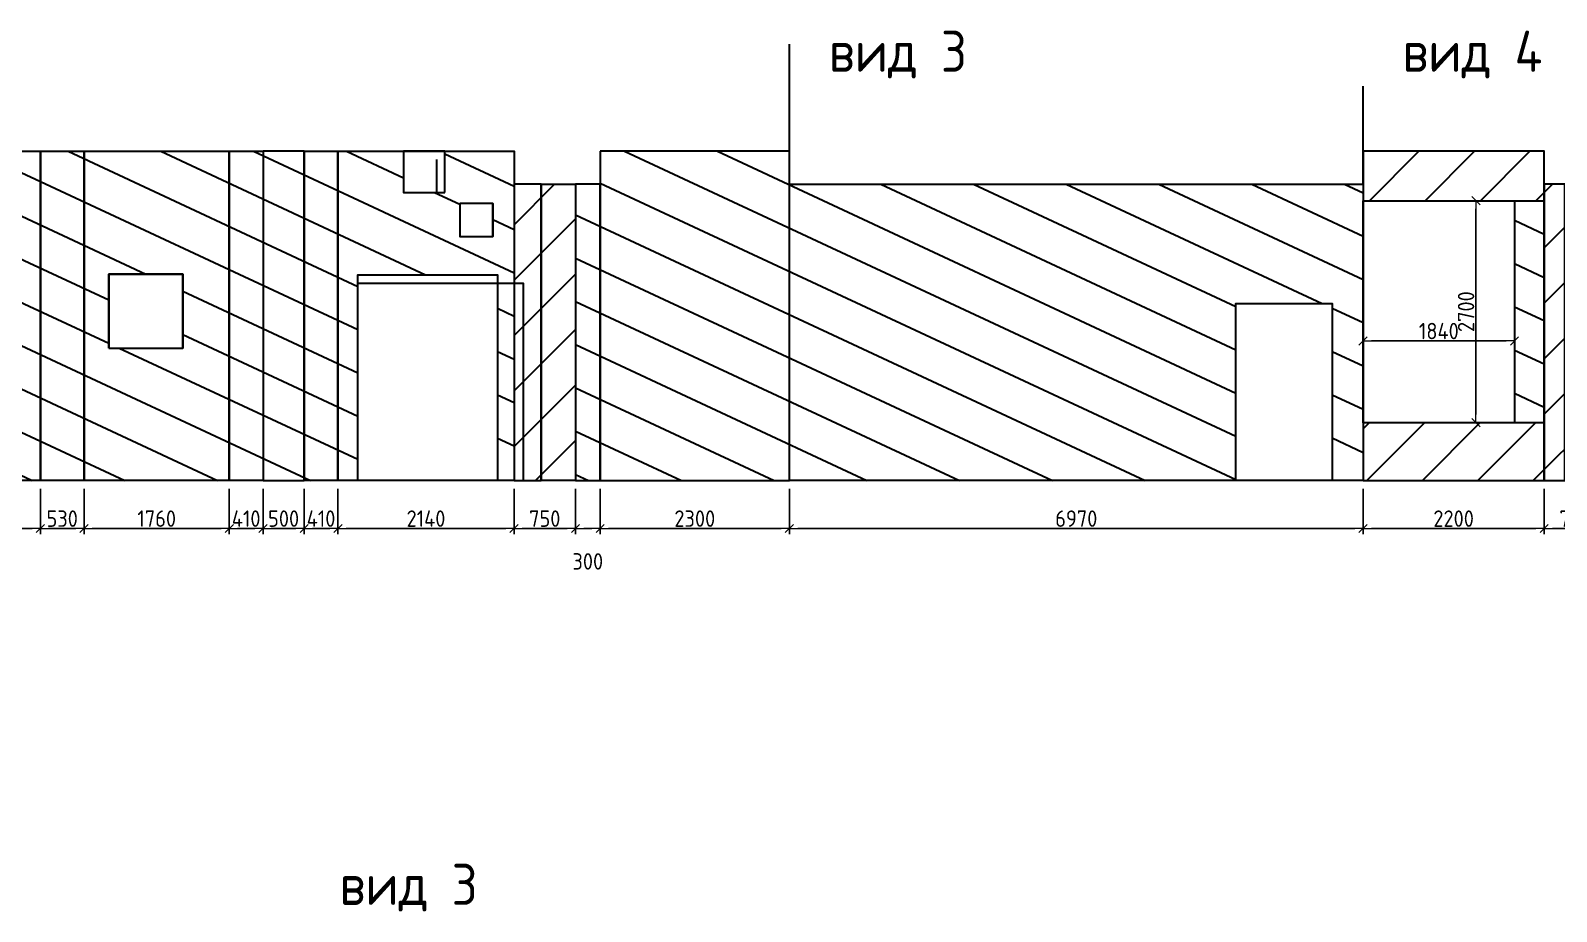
# Model space of a CAD drawing. Header units: millimetres. Extents: x -213536 to 1564669, y -45299 to 942238.
# Drawn here: x -56186 to -37645, y 121847 to 132552 of the extents above; entities that cross this region are included whole.
import ezdxf

# ---------------------------------------------------------------- set-up
doc = ezdxf.new("R2010")
doc.units = ezdxf.units.MM
doc.layers.add('1) мет уголки', color=6, linetype='Continuous')
doc.layers.add('1) серпянка', color=2, linetype='Continuous')
doc.layers.add('Основные линии', color=7, linetype='Continuous', lineweight=30)
doc.layers.add('Размеры', color=7, linetype='Continuous', lineweight=15)
doc.styles.add('СПДС', font='isocpeur.ttf', dxfattribs={"width": 0.9})
doc.dimstyles.new('Размера А3', dxfattribs={"dimtxt": 200, "dimasz": 100, "dimexe": 70, "dimexo": 100, "dimgap": 20, "dimtad": 1, "dimdec": 0, "dimrnd": 10, "dimzin": 0, "dimdsep": 46, "dimtxsty": 'СПДС', "dimblk": 'ARROWHEAD_6', "dimcen": 1, "dimclrd": 256, "dimclre": 256, "dimclrt": 256, "dimazin": 0, "dimtfac": 1, "dimtdec": 0, "dimtmove": 2, "dimatfit": 3, "dimfxl": 1, "dimtolj": 1, "dimtzin": 0, "dimarcsym": 0})

# ---------------------------------------------------------------- blocks, each defined once
blk = doc.blocks.new('ARROWHEAD_6')
at = {"color": 0, "linetype": 'Continuous'}
for p, q in [((0, 0), (-1, 0)), ((-0.5, -0.5), (0.5, 0.5))]:
    blk.add_line(p, q, dxfattribs=at)
blk = doc.blocks.new('*D658')
at = {"layer": 'Defpoints', "color": 0, "lineweight": 50, "transparency": 16777216}
for p in [(-38155, 128780), (-39995, 128311), (-38155, 128311)]:
    blk.add_point(p, dxfattribs=at)
at = {"layer": 'Размеры', "lineweight": -2, "transparency": 16777216}
for p, q in [((-39995, 128411), (-39995, 128850)), ((-39895, 128780), (-38255, 128780)), ((-38155, 128411), (-38155, 128850))]:
    blk.add_line(p, q, dxfattribs=at)
at = {"layer": 'Размеры', "lineweight": -2, "transparency": 16777216, "xscale": 100, "yscale": 100, "zscale": 100, "rotation": 180}
blk.add_blockref('ARROWHEAD_6', (-39995, 128780), dxfattribs=at)
at = {"layer": 'Размеры', "lineweight": -2, "transparency": 16777216, "xscale": 100, "yscale": 100, "zscale": 100}
blk.add_blockref('ARROWHEAD_6', (-38155, 128780), dxfattribs=at)
at = {"layer": 'Размеры', "lineweight": 25, "transparency": 16777216, "insert": (-39075, 128900), "char_height": 200, "attachment_point": 5, "style": 'СПДС'}
blk.add_mtext('\\A1;1840', dxfattribs=at)
blk = doc.blocks.new('*D659')
at = {"layer": 'Defpoints', "color": 0, "lineweight": 50, "transparency": 16777216}
for p in [(-38624, 130484), (-38155, 130484), (-38155, 127788)]:
    blk.add_point(p, dxfattribs=at)
at = {"layer": 'Размеры', "lineweight": -2, "transparency": 16777216}
for p, q in [((-38255, 130484), (-38694, 130484)), ((-38624, 127888), (-38624, 130384)), ((-38255, 127788), (-38694, 127788))]:
    blk.add_line(p, q, dxfattribs=at)
at = {"layer": 'Размеры', "lineweight": -2, "transparency": 16777216, "xscale": 100, "yscale": 100, "zscale": 100}
for p, rotation in [((-38624, 130484), 90), ((-38624, 127788), 270)]:
    blk.add_blockref('ARROWHEAD_6', p, dxfattribs=dict(at, rotation=rotation))
at = {"layer": 'Размеры', "lineweight": 25, "transparency": 16777216, "insert": (-38744, 129136), "char_height": 200, "attachment_point": 5, "rotation": 90, "style": 'СПДС'}
blk.add_mtext('\\A1;2700', dxfattribs=at)
blk = doc.blocks.new('*D719')
at = {"layer": 'Defpoints', "color": 0, "lineweight": 50, "transparency": 16777216}
for p in [(-57906, 127084), (-56066, 127084), (-56066, 126501)]:
    blk.add_point(p, dxfattribs=at)
at = {"layer": 'Размеры', "lineweight": -2, "transparency": 16777216}
for p, q in [((-57906, 126984), (-57906, 126431)), ((-56066, 126984), (-56066, 126431)), ((-57806, 126501), (-56166, 126501))]:
    blk.add_line(p, q, dxfattribs=at)
at = {"layer": 'Размеры', "lineweight": -2, "transparency": 16777216, "xscale": 100, "yscale": 100, "zscale": 100, "rotation": 180}
blk.add_blockref('ARROWHEAD_6', (-57906, 126501), dxfattribs=at)
at = {"layer": 'Размеры', "lineweight": -2, "transparency": 16777216, "xscale": 100, "yscale": 100, "zscale": 100}
blk.add_blockref('ARROWHEAD_6', (-56066, 126501), dxfattribs=at)
at = {"layer": 'Размеры', "lineweight": 25, "transparency": 16777216, "insert": (-56986, 126621), "char_height": 200, "attachment_point": 5, "style": 'СПДС'}
blk.add_mtext('\\A1;1840', dxfattribs=at)
blk = doc.blocks.new('*D720')
at = {"layer": 'Defpoints', "color": 0, "lineweight": 50, "transparency": 16777216}
for p in [(-56066, 127084), (-55536, 127084), (-55536, 126501)]:
    blk.add_point(p, dxfattribs=at)
at = {"layer": 'Размеры', "lineweight": -2, "transparency": 16777216}
for p, q in [((-56066, 126984), (-56066, 126431)), ((-55536, 126984), (-55536, 126431)), ((-55966, 126501), (-55636, 126501))]:
    blk.add_line(p, q, dxfattribs=at)
at = {"layer": 'Размеры', "lineweight": -2, "transparency": 16777216, "xscale": 100, "yscale": 100, "zscale": 100, "rotation": 180}
blk.add_blockref('ARROWHEAD_6', (-56066, 126501), dxfattribs=at)
at = {"layer": 'Размеры', "lineweight": -2, "transparency": 16777216, "xscale": 100, "yscale": 100, "zscale": 100}
blk.add_blockref('ARROWHEAD_6', (-55536, 126501), dxfattribs=at)
at = {"layer": 'Размеры', "lineweight": 25, "transparency": 16777216, "insert": (-55801, 126621), "char_height": 200, "attachment_point": 5, "style": 'СПДС'}
blk.add_mtext('\\A1;530', dxfattribs=at)
blk = doc.blocks.new('*D721')
at = {"layer": 'Defpoints', "color": 0, "lineweight": 50, "transparency": 16777216}
for p in [(-55536, 127084), (-53771, 127084), (-53771, 126501)]:
    blk.add_point(p, dxfattribs=at)
at = {"layer": 'Размеры', "lineweight": -2, "transparency": 16777216}
for p, q in [((-55536, 126984), (-55536, 126431)), ((-53771, 126984), (-53771, 126431)), ((-55436, 126501), (-53871, 126501))]:
    blk.add_line(p, q, dxfattribs=at)
at = {"layer": 'Размеры', "lineweight": -2, "transparency": 16777216, "xscale": 100, "yscale": 100, "zscale": 100, "rotation": 180}
blk.add_blockref('ARROWHEAD_6', (-55536, 126501), dxfattribs=at)
at = {"layer": 'Размеры', "lineweight": -2, "transparency": 16777216, "xscale": 100, "yscale": 100, "zscale": 100}
blk.add_blockref('ARROWHEAD_6', (-53771, 126501), dxfattribs=at)
at = {"layer": 'Размеры', "lineweight": 25, "transparency": 16777216, "insert": (-54653, 126621), "char_height": 200, "attachment_point": 5, "style": 'СПДС'}
blk.add_mtext('\\A1;1760', dxfattribs=at)
blk = doc.blocks.new('*D722')
at = {"layer": 'Defpoints', "color": 0, "lineweight": 50, "transparency": 16777216}
for p in [(-53771, 127084), (-53361, 127084), (-53361, 126501)]:
    blk.add_point(p, dxfattribs=at)
at = {"layer": 'Размеры', "lineweight": -2, "transparency": 16777216}
for p, q in [((-53771, 126984), (-53771, 126431)), ((-53361, 126984), (-53361, 126431)), ((-53671, 126501), (-53461, 126501))]:
    blk.add_line(p, q, dxfattribs=at)
at = {"layer": 'Размеры', "lineweight": -2, "transparency": 16777216, "xscale": 100, "yscale": 100, "zscale": 100, "rotation": 180}
blk.add_blockref('ARROWHEAD_6', (-53771, 126501), dxfattribs=at)
at = {"layer": 'Размеры', "lineweight": -2, "transparency": 16777216, "xscale": 100, "yscale": 100, "zscale": 100}
blk.add_blockref('ARROWHEAD_6', (-53361, 126501), dxfattribs=at)
at = {"layer": 'Размеры', "lineweight": 25, "transparency": 16777216, "insert": (-53566, 126621), "char_height": 200, "attachment_point": 5, "style": 'СПДС'}
blk.add_mtext('\\A1;410', dxfattribs=at)
blk = doc.blocks.new('*D723')
at = {"layer": 'Defpoints', "color": 0, "lineweight": 50, "transparency": 16777216}
for p in [(-53361, 127084), (-52861, 127084), (-52861, 126501)]:
    blk.add_point(p, dxfattribs=at)
at = {"layer": 'Размеры', "lineweight": -2, "transparency": 16777216}
for p, q in [((-53361, 126984), (-53361, 126431)), ((-52861, 126984), (-52861, 126431)), ((-53261, 126501), (-52961, 126501))]:
    blk.add_line(p, q, dxfattribs=at)
at = {"layer": 'Размеры', "lineweight": -2, "transparency": 16777216, "xscale": 100, "yscale": 100, "zscale": 100, "rotation": 180}
blk.add_blockref('ARROWHEAD_6', (-53361, 126501), dxfattribs=at)
at = {"layer": 'Размеры', "lineweight": -2, "transparency": 16777216, "xscale": 100, "yscale": 100, "zscale": 100}
blk.add_blockref('ARROWHEAD_6', (-52861, 126501), dxfattribs=at)
at = {"layer": 'Размеры', "lineweight": 25, "transparency": 16777216, "insert": (-53111, 126621), "char_height": 200, "attachment_point": 5, "style": 'СПДС'}
blk.add_mtext('\\A1;500', dxfattribs=at)
blk = doc.blocks.new('*D724')
at = {"layer": 'Defpoints', "color": 0, "lineweight": 50, "transparency": 16777216}
for p in [(-52861, 127084), (-52451, 127084), (-52451, 126501)]:
    blk.add_point(p, dxfattribs=at)
at = {"layer": 'Размеры', "lineweight": -2, "transparency": 16777216}
for p, q in [((-52861, 126984), (-52861, 126431)), ((-52451, 126984), (-52451, 126431)), ((-52761, 126501), (-52551, 126501))]:
    blk.add_line(p, q, dxfattribs=at)
at = {"layer": 'Размеры', "lineweight": -2, "transparency": 16777216, "xscale": 100, "yscale": 100, "zscale": 100, "rotation": 180}
blk.add_blockref('ARROWHEAD_6', (-52861, 126501), dxfattribs=at)
at = {"layer": 'Размеры', "lineweight": -2, "transparency": 16777216, "xscale": 100, "yscale": 100, "zscale": 100}
blk.add_blockref('ARROWHEAD_6', (-52451, 126501), dxfattribs=at)
at = {"layer": 'Размеры', "lineweight": 25, "transparency": 16777216, "insert": (-52656, 126621), "char_height": 200, "attachment_point": 5, "style": 'СПДС'}
blk.add_mtext('\\A1;410', dxfattribs=at)
blk = doc.blocks.new('*D725')
at = {"layer": 'Defpoints', "color": 0, "lineweight": 50, "transparency": 16777216}
for p in [(-52451, 127084), (-50311, 127084), (-50311, 126501)]:
    blk.add_point(p, dxfattribs=at)
at = {"layer": 'Размеры', "lineweight": -2, "transparency": 16777216}
for p, q in [((-52451, 126984), (-52451, 126431)), ((-50311, 126984), (-50311, 126431)), ((-52351, 126501), (-50411, 126501))]:
    blk.add_line(p, q, dxfattribs=at)
at = {"layer": 'Размеры', "lineweight": -2, "transparency": 16777216, "xscale": 100, "yscale": 100, "zscale": 100, "rotation": 180}
blk.add_blockref('ARROWHEAD_6', (-52451, 126501), dxfattribs=at)
at = {"layer": 'Размеры', "lineweight": -2, "transparency": 16777216, "xscale": 100, "yscale": 100, "zscale": 100}
blk.add_blockref('ARROWHEAD_6', (-50311, 126501), dxfattribs=at)
at = {"layer": 'Размеры', "lineweight": 25, "transparency": 16777216, "insert": (-51381, 126621), "char_height": 200, "attachment_point": 5, "style": 'СПДС'}
blk.add_mtext('\\A1;2140', dxfattribs=at)
blk = doc.blocks.new('*D726')
at = {"layer": 'Defpoints', "color": 0, "lineweight": 50, "transparency": 16777216}
for p in [(-50311, 127084), (-49565, 127084), (-49565, 126501)]:
    blk.add_point(p, dxfattribs=at)
at = {"layer": 'Размеры', "lineweight": -2, "transparency": 16777216}
for p, q in [((-50311, 126984), (-50311, 126431)), ((-49565, 126984), (-49565, 126431)), ((-50211, 126501), (-49665, 126501))]:
    blk.add_line(p, q, dxfattribs=at)
at = {"layer": 'Размеры', "lineweight": -2, "transparency": 16777216, "xscale": 100, "yscale": 100, "zscale": 100, "rotation": 180}
blk.add_blockref('ARROWHEAD_6', (-50311, 126501), dxfattribs=at)
at = {"layer": 'Размеры', "lineweight": -2, "transparency": 16777216, "xscale": 100, "yscale": 100, "zscale": 100}
blk.add_blockref('ARROWHEAD_6', (-49565, 126501), dxfattribs=at)
at = {"layer": 'Размеры', "lineweight": 25, "transparency": 16777216, "insert": (-49938, 126621), "char_height": 200, "attachment_point": 5, "style": 'СПДС'}
blk.add_mtext('\\A1;750', dxfattribs=at)
blk = doc.blocks.new('*D727')
at = {"layer": 'Defpoints', "color": 0, "lineweight": 50, "transparency": 16777216}
for p in [(-49565, 127084), (-49265, 127084), (-49265, 126501)]:
    blk.add_point(p, dxfattribs=at)
at = {"layer": 'Размеры', "lineweight": -2, "transparency": 16777216}
for p, q in [((-49565, 126984), (-49565, 126431)), ((-49265, 126984), (-49265, 126431)), ((-49465, 126501), (-49365, 126501))]:
    blk.add_line(p, q, dxfattribs=at)
at = {"layer": 'Размеры', "lineweight": -2, "transparency": 16777216, "xscale": 100, "yscale": 100, "zscale": 100, "rotation": 180}
blk.add_blockref('ARROWHEAD_6', (-49565, 126501), dxfattribs=at)
at = {"layer": 'Размеры', "lineweight": -2, "transparency": 16777216, "xscale": 100, "yscale": 100, "zscale": 100}
blk.add_blockref('ARROWHEAD_6', (-49265, 126501), dxfattribs=at)
at = {"layer": 'Размеры', "lineweight": 25, "transparency": 16777216, "insert": (-49415, 126101), "char_height": 200, "attachment_point": 5, "style": 'СПДС'}
blk.add_mtext('\\A1;300', dxfattribs=at)
blk = doc.blocks.new('*D728')
at = {"layer": 'Defpoints', "color": 0, "lineweight": 50, "transparency": 16777216}
for p in [(-49265, 127084), (-46965, 127084), (-46965, 126501)]:
    blk.add_point(p, dxfattribs=at)
at = {"layer": 'Размеры', "lineweight": -2, "transparency": 16777216}
for p, q in [((-49265, 126984), (-49265, 126431)), ((-46965, 126984), (-46965, 126431)), ((-49165, 126501), (-47065, 126501))]:
    blk.add_line(p, q, dxfattribs=at)
at = {"layer": 'Размеры', "lineweight": -2, "transparency": 16777216, "xscale": 100, "yscale": 100, "zscale": 100, "rotation": 180}
blk.add_blockref('ARROWHEAD_6', (-49265, 126501), dxfattribs=at)
at = {"layer": 'Размеры', "lineweight": -2, "transparency": 16777216, "xscale": 100, "yscale": 100, "zscale": 100}
blk.add_blockref('ARROWHEAD_6', (-46965, 126501), dxfattribs=at)
at = {"layer": 'Размеры', "lineweight": 25, "transparency": 16777216, "insert": (-48115, 126621), "char_height": 200, "attachment_point": 5, "style": 'СПДС'}
blk.add_mtext('\\A1;2300', dxfattribs=at)
blk = doc.blocks.new('*D729')
at = {"layer": 'Defpoints', "color": 0, "lineweight": 50, "transparency": 16777216}
for p in [(-46965, 127084), (-39995, 127084), (-46965, 126501)]:
    blk.add_point(p, dxfattribs=at)
at = {"layer": 'Размеры', "lineweight": -2, "transparency": 16777216}
for p, q in [((-46965, 126984), (-46965, 126431)), ((-39995, 126984), (-39995, 126431)), ((-40095, 126501), (-46865, 126501))]:
    blk.add_line(p, q, dxfattribs=at)
at = {"layer": 'Размеры', "lineweight": -2, "transparency": 16777216, "xscale": 100, "yscale": 100, "zscale": 100, "rotation": 180}
blk.add_blockref('ARROWHEAD_6', (-46965, 126501), dxfattribs=at)
at = {"layer": 'Размеры', "lineweight": -2, "transparency": 16777216, "xscale": 100, "yscale": 100, "zscale": 100}
blk.add_blockref('ARROWHEAD_6', (-39995, 126501), dxfattribs=at)
at = {"layer": 'Размеры', "lineweight": 25, "transparency": 16777216, "insert": (-43480, 126621), "char_height": 200, "attachment_point": 5, "style": 'СПДС'}
blk.add_mtext('\\A1;6970', dxfattribs=at)
blk = doc.blocks.new('*D730')
at = {"layer": 'Defpoints', "color": 0, "lineweight": 50, "transparency": 16777216}
for p in [(-39995, 127084), (-37795, 127084), (-37795, 126501)]:
    blk.add_point(p, dxfattribs=at)
at = {"layer": 'Размеры', "lineweight": -2, "transparency": 16777216}
for p, q in [((-39995, 126984), (-39995, 126431)), ((-37795, 126984), (-37795, 126431)), ((-39895, 126501), (-37895, 126501))]:
    blk.add_line(p, q, dxfattribs=at)
at = {"layer": 'Размеры', "lineweight": -2, "transparency": 16777216, "xscale": 100, "yscale": 100, "zscale": 100, "rotation": 180}
blk.add_blockref('ARROWHEAD_6', (-39995, 126501), dxfattribs=at)
at = {"layer": 'Размеры', "lineweight": -2, "transparency": 16777216, "xscale": 100, "yscale": 100, "zscale": 100}
blk.add_blockref('ARROWHEAD_6', (-37795, 126501), dxfattribs=at)
at = {"layer": 'Размеры', "lineweight": 25, "transparency": 16777216, "insert": (-38895, 126621), "char_height": 200, "attachment_point": 5, "style": 'СПДС'}
blk.add_mtext('\\A1;2200', dxfattribs=at)
blk = doc.blocks.new('*D731')
at = {"layer": 'Defpoints', "color": 0, "lineweight": 50, "transparency": 16777216}
for p in [(-37795, 127084), (-37045, 127084), (-37045, 126501)]:
    blk.add_point(p, dxfattribs=at)
at = {"layer": 'Размеры', "lineweight": -2, "transparency": 16777216}
for p, q in [((-37795, 126984), (-37795, 126431)), ((-37045, 126984), (-37045, 126431)), ((-37695, 126501), (-37145, 126501))]:
    blk.add_line(p, q, dxfattribs=at)
at = {"layer": 'Размеры', "lineweight": -2, "transparency": 16777216, "xscale": 100, "yscale": 100, "zscale": 100, "rotation": 180}
blk.add_blockref('ARROWHEAD_6', (-37795, 126501), dxfattribs=at)
at = {"layer": 'Размеры', "lineweight": -2, "transparency": 16777216, "xscale": 100, "yscale": 100, "zscale": 100}
blk.add_blockref('ARROWHEAD_6', (-37045, 126501), dxfattribs=at)
at = {"layer": 'Размеры', "lineweight": 25, "transparency": 16777216, "insert": (-37420, 126621), "char_height": 200, "attachment_point": 5, "style": 'СПДС'}
blk.add_mtext('\\A1;750', dxfattribs=at)

msp = doc.modelspace()

# ---------------------------------------------------------------- hatches: boundary and pattern name
at = {"lineweight": 30}
h = msp.add_hatch(dxfattribs=at)
h.set_pattern_fill('ANSI31', color=2, scale=150)
h.paths.add_polyline_path([(-75066.1, 131074.2), (-81970.5, 131074.2), (-81970.5, 127074.2), (-75066.1, 127074.2)])
h.paths.add_polyline_path([(-71555.5, 130684), (-71855.5, 130684), (-71855.5, 127084), (-71555.5, 127084)])
h.paths.add_polyline_path([(-67665.5, 130684), (-67965.5, 130684), (-67965.5, 127084), (-67665.5, 127084)])
h.paths.add_polyline_path([(-49980.4, 130684), (-50310.7, 130684), (-50310.7, 127084), (-49980.4, 127084)])
h.paths.add_polyline_path([(-49565.4, 130684), (-49980.4, 130684), (-49980.4, 127084), (-49565.4, 127084)])
h.paths.add_polyline_path([(-37795.4, 131084), (-39995.4, 131084), (-39995.4, 130484), (-37795.4, 130484), (-37795.4, 130684)])
h.paths.add_polyline_path([(-37795.4, 127784), (-39995.4, 127784), (-39995.4, 127084), (-37795.4, 127084)])
h.paths.add_polyline_path([(-37545.4, 130684), (-37795.4, 130684), (-37795.4, 130484), (-37795.4, 127784), (-37795.4, 127084), (-37545.4, 127084)])
h.paths.add_polyline_path([(-37045.4, 130684), (-37545.4, 130684), (-37545.4, 127084), (-37045.4, 127084)])
h.paths.add_polyline_path([(-30826.4, 131084), (-36470.4, 131084), (-36470.4, 130484), (-30826.4, 130484)])
h.paths.add_polyline_path([(-30826.4, 127784), (-36470.4, 127784), (-36470.4, 127084), (-30826.4, 127084)])
h.paths.add_polyline_path([(-29726.4, 130684), (-30226.4, 130684), (-30226.4, 127084), (-29726.4, 127084)])
h.paths.add_polyline_path([(-26606.4, 127784), (-29126.4, 127784), (-29126.4, 127084), (-26606.4, 127084)])
h.paths.add_polyline_path([(-26606.4, 131084), (-29126.4, 131084), (-29126.4, 130484), (-26606.4, 130484)])
h.paths.add_polyline_path([(-25506.4, 130684), (-26006.4, 130684), (-26006.4, 127084), (-25506.4, 127084)])
h.paths.add_polyline_path([(-25256.4, 130684), (-25506.4, 130684), (-25506.4, 127084), (-25256.4, 127084)])
h.paths.add_polyline_path([(-19776.4, 127784), (-25256.4, 127784), (-25256.4, 127084), (-19776.4, 127084)])
h.paths.add_polyline_path([(-19776.4, 131084), (-25256.4, 131084), (-25256.4, 130484), (-19776.4, 130484), (-19776.4, 130684)])
h.paths.add_polyline_path([(-19526.4, 130684), (-19776.4, 130684), (-19776.4, 127084), (-19526.4, 127084)])
h.paths.add_polyline_path([(-19026.4, 130684), (-19526.4, 130684), (-19526.4, 127084), (-19026.4, 127084)])
h.paths.add_polyline_path([(-15921.1, 127784), (-18426.4, 127784), (-18426.4, 127084), (-15921.1, 127084)])
h.paths.add_polyline_path([(-15921.1, 131084), (-18426.4, 131084), (-18426.4, 130484), (-15921.1, 130484)])
h.paths.add_polyline_path([(-14821.1, 130684), (-15321.1, 130684), (-15321.1, 127084), (-14821.1, 127084)])
h.paths.add_polyline_path([(-14571.1, 130684), (-14821.1, 130684), (-14821.1, 127084), (-14571.1, 127084)])
h.paths.add_polyline_path([(-12071.1, 131084), (-14571.1, 131084), (-14571.1, 130484), (-12071.1, 130484)])
h.paths.add_polyline_path([(-12071.1, 127784), (-14571.1, 127784), (-14571.1, 127084), (-12071.1, 127084)])
h = msp.add_hatch(dxfattribs=at)
h.set_pattern_fill('ANSI31', color=4, scale=150, angle=110)
h.paths.add_polyline_path([(-37795.4, 130484), (-38155.4, 130484), (-38155.4, 127784), (-37795.4, 127784)])
h.paths.add_polyline_path([(-36344.2, 130484), (-36470.4, 130484), (-36470.4, 127784), (-36344.2, 127784)])
h.paths.add_polyline_path([(-32919, 130484), (-34504.2, 130484), (-34504.2, 127784), (-32919, 127784)])
h.paths.add_polyline_path([(-30826.4, 130484), (-31079, 130484), (-31079, 127784), (-30826.4, 127784)])
h.paths.add_polyline_path([(-28859.8, 130484), (-29126.4, 130484), (-29126.4, 127784), (-28859.8, 127784)])
h.paths.add_polyline_path([(-26606.4, 130484), (-27019.8, 130484), (-27019.8, 127784), (-26606.4, 127784)])
h.paths.add_polyline_path([(-24775.3, 130484), (-25256.4, 130484), (-25256.4, 127784), (-24775.3, 127784)])
h.paths.add_polyline_path([(-22091.9, 130484), (-22935.3, 130484), (-22935.3, 127784), (-22091.9, 127784)])
h.paths.add_polyline_path([(-19776.4, 130484), (-20251.9, 130484), (-20251.9, 127784), (-19776.4, 127784)])
h.paths.add_polyline_path([(-17961.5, 130484), (-18426.4, 130484), (-18426.4, 127784), (-17961.5, 127784)])
h.paths.add_polyline_path([(-15921.1, 130484), (-16121.5, 130484), (-16121.5, 127784), (-15921.1, 127784)])
h.paths.add_polyline_path([(-14243.2, 130484), (-14571.1, 130484), (-14571.1, 127784), (-14243.2, 127784)])
h.paths.add_polyline_path([(-12071.1, 130484), (-12403.2, 130484), (-12403.2, 127784), (-12071.1, 127784)])
h.paths.add_polyline_path([(-72096.1, 130684), (-72596.1, 130684), (-72596.1, 131084), (-75056.3, 131084), (-75056.3, 127084), (-72096.1, 127084)])
h.paths.add_polyline_path([(-71855.5, 130684), (-71855.5, 131084), (-72096.1, 131084), (-72096.1, 127084), (-71855.5, 127084)])
h.paths.add_polyline_path([(-70055.5, 131093.3), (-71555.5, 131093.3), (-71555.5, 127093.3), (-70055.5, 127093.3)])
h.paths.add_polyline_path([(-70355.5, 129593.3), (-70355.5, 128693.3), (-71255.5, 128693.3), (-71255.5, 129593.3)], flags=16)
h.paths.add_polyline_path([(-69655.5, 131084), (-70055.5, 131084), (-70055.5, 127084), (-69655.5, 127084)])
h.paths.add_polyline_path([(-68065.5, 130684), (-68565.5, 130684), (-68565.5, 131084), (-69655.5, 131084), (-69655.5, 127084), (-68065.5, 127084)])
h.paths.add_polyline_path([(-67965.5, 130684), (-68065.5, 130684), (-68065.5, 127084), (-67965.5, 127084)])
h.paths.add_polyline_path([(-67265.5, 129584), (-65565.5, 129584), (-65565.5, 127084), (-65425.5, 127084), (-65425.5, 131084), (-66957.6, 131084), (-66957.6, 130584), (-67457.6, 130584), (-67457.6, 131084), (-67665.5, 131084), (-67665.5, 127084), (-67265.5, 127084)])
h.paths.add_polyline_path([(-64895.5, 131084), (-65425.5, 131084), (-65425.5, 127084), (-64895.5, 127084)])
h.paths.add_polyline_path([(-60755.5, 131084), (-61090.4, 131084), (-61090.4, 130684), (-61590.4, 130684), (-61590.4, 131084), (-64895.5, 131084), (-64895.5, 127084), (-60755.5, 127084)])
h.paths.add_polyline_path([(-60225.5, 131084), (-60755.5, 131084), (-60755.5, 127084), (-60225.5, 127084)])
h.paths.add_polyline_path([(-58435.7, 131084), (-58812.8, 131084), (-58812.8, 130684), (-59212.8, 130684), (-59212.8, 131084), (-60225.5, 131084), (-60225.5, 127084), (-58435.7, 127084)])
h.paths.add_polyline_path([(-59025.5, 129593.3), (-59025.5, 128693.3), (-59925.5, 128693.3), (-59925.5, 129593.3)], flags=16)
h.paths.add_polyline_path([(-56065.7, 131084), (-57905.7, 131084), (-57905.7, 127084), (-56065.7, 127084)])
h.paths.add_polyline_path([(-57905.7, 131084), (-58435.7, 131084), (-58435.7, 127084), (-57905.7, 127084)])
h.paths.add_polyline_path([(-55535.7, 131084), (-56065.7, 131084), (-56065.7, 127084), (-55535.7, 127084)])
h.paths.add_polyline_path([(-53770.7, 131084), (-55535.7, 131084), (-55535.7, 127084), (-53770.7, 127084)])
h.paths.add_polyline_path([(-55235.7, 128693.3), (-55235.7, 129593.3), (-54335.7, 129593.3), (-54335.7, 128693.3)], flags=16)
h.paths.add_polyline_path([(-53360.7, 131084), (-53770.7, 131084), (-53770.7, 127084), (-53360.7, 127084)])
h.paths.add_polyline_path([(-52860.7, 131084), (-53360.7, 131084), (-53360.7, 127084), (-52860.7, 127084)])
h.paths.add_polyline_path([(-52450.7, 131084), (-52860.7, 131084), (-52860.7, 127084), (-52450.7, 127084)])
h.paths.add_polyline_path([(-52210.7, 129584), (-50510.7, 129584), (-50510.7, 127084), (-50310.7, 127084), (-50310.7, 130684), (-50310.7, 131084), (-51153.9, 131084), (-51153.9, 130584), (-51653.9, 130584), (-51653.9, 131084), (-52450.7, 131084), (-52450.7, 127084), (-52210.7, 127084)])
h.paths.add_polyline_path([(-50968.9, 130051), (-50968.9, 130451), (-50568.9, 130451), (-50568.9, 130051)], flags=16)
h.paths.add_polyline_path([(-49265.4, 130684), (-49565.4, 130684), (-49565.4, 127084), (-49265.4, 127084)])
h.paths.add_polyline_path([(-46965.4, 130684), (-46965.4, 131084), (-49265.4, 131084), (-49265.4, 127084), (-46965.4, 127084)])
h.paths.add_polyline_path([(-39995.4, 130684), (-46965.4, 130684), (-46965.4, 127084), (-41541.7, 127084), (-41541.7, 129234), (-40371.7, 129234), (-40371.7, 127084), (-39995.4, 127084)])

# ---------------------------------------------------------------- linework, layer by layer
at = {"color": 2, "lineweight": 30}
for points in [[(-46965.4, 130684), (-46965.4, 132387.6)], [(-39995.4, 130684), (-39995.4, 131874)]]:
    msp.add_lwpolyline(points, dxfattribs=at)
at = {"color": 4, "lineweight": 30}
for points in [[(-57905.7, 127084), (-57905.7, 131084), (-56065.7, 131084), (-56065.7, 127084)], [(-55535.7, 127084), (-56065.7, 127084), (-56065.7, 131084), (-55535.7, 131084)], [(-53770.7, 131084), (-53360.7, 131084), (-53360.7, 127084), (-53770.7, 127084)], [(-53360.7, 131084), (-53360.7, 127084), (-52860.7, 127084), (-52860.7, 131084)], [(-52860.7, 131084), (-52450.7, 131084), (-52450.7, 127084), (-52860.7, 127084)], [(-49265.4, 131084), (-49265.4, 127084), (-46965.4, 127084), (-46965.4, 131084)], [(-49265.4, 130684), (-49565.4, 130684), (-49565.4, 127084), (-49265.4, 127084)], [(-46965.4, 130684), (-39995.4, 130684), (-39995.4, 127084), (-46965.4, 127084)], [(-40371.7, 127084), (-41541.7, 127084), (-41541.7, 129234), (-40371.7, 129234)]]:
    msp.add_lwpolyline(points, close=True, dxfattribs=at)
at = {"color": 152, "lineweight": 30, "true_color": 0x2776bb}
for points in [[(-55535.7, 127084), (-55535.7, 131084), (-53770.7, 131084), (-53770.7, 127084)], [(-52450.7, 127084), (-52450.7, 131084), (-50310.7, 131084), (-50310.7, 127084)], [(-51153.9, 130584), (-51153.9, 131084), (-51653.9, 131084), (-51653.9, 130584)], [(-50968.9, 130451), (-50968.9, 130051), (-50568.9, 130051), (-50568.9, 130451)], [(-39995.4, 130484), (-38155.4, 130484), (-38155.4, 127784), (-39995.4, 127784)], [(-55235.7, 128693.3), (-54335.7, 128693.3), (-54335.7, 129593.3), (-55235.7, 129593.3)], [(-52210.7, 127084), (-52210.7, 129584), (-50510.7, 129584), (-50510.7, 127084)]]:
    msp.add_lwpolyline(points, close=True, dxfattribs=at)
at = {"color": 2, "lineweight": 30}
for points in [[(-39995.4, 127084), (-37795.4, 127084), (-37795.4, 131084), (-39995.4, 131084)], [(-50310.7, 127084), (-49980.4, 127084), (-49980.4, 130684), (-50310.7, 130684)], [(-49565.4, 130684), (-49565.4, 127084), (-49980.4, 127084), (-49980.4, 130684)], [(-37795.4, 127084), (-37545.4, 127084), (-37545.4, 130684), (-37795.4, 130684)]]:
    msp.add_lwpolyline(points, close=True, dxfattribs=at)
at = {"color": 18, "lineweight": 30, "true_color": 0x000000}
msp.add_lwpolyline([(-39995.4, 130484), (-37795.4, 130484), (-37795.4, 127784), (-39995.4, 127784)], close=True, dxfattribs=at)
at = {"layer": '1) мет уголки', "lineweight": 30}
for points in [[(-56065.7, 131084), (-56065.7, 127084)], [(-53360.7, 131084), (-53360.7, 127084)], [(-52860.7, 131084), (-52860.7, 127084)], [(-49265.4, 131084), (-49265.4, 127084)], [(-49980.4, 130684), (-49980.4, 127084)]]:
    msp.add_lwpolyline(points, dxfattribs=at)
at = {"layer": '1) серпянка', "lineweight": 30}
for points in [[(-51653.9, 130984), (-51653.9, 130584)], [(-51253.9, 130984), (-51253.9, 130584)], [(-50968.9, 130451), (-50968.9, 130051)], [(-50568.9, 130451), (-50568.9, 130051)], [(-55235.7, 128693.3), (-55235.7, 129593.3), (-54335.7, 129593.3), (-54335.7, 128693.3)], [(-52210.7, 127089), (-52210.7, 129484), (-50200.7, 129484), (-50200.7, 127084)], [(-41541.7, 127084), (-41541.7, 129234), (-40371.7, 129234), (-40371.7, 127084)]]:
    msp.add_lwpolyline(points, dxfattribs=at)

# ---------------------------------------------------------------- texts
at = {"layer": 'Основные линии', "char_height": 500, "attachment_point": 1, "style": 'СПДС'}
for s, insert in [('вид 3', (-46488.2, 132550.3)), ('вид 4', (-39518.2, 132550.3)), ('вид 3', (-52432.8, 122426.9))]:
    msp.add_mtext_dynamic_manual_height_columns(s, width=3371.815, gutter_width=1678.4, heights=[0], dxfattribs=dict(at, insert=insert))

# ---------------------------------------------------------------- dimensions: what is measured, and where the dimension line sits
at = {"layer": 'Размеры', "color": 2, "lineweight": 25}
dim = msp.add_linear_dim(base=(-38624, 130484), p1=(-38155.4, 127788.1), p2=(-38155.4, 130484), angle=90, dimstyle='Размера А3', dxfattribs=at)
dim.commit()
dim.dimension.update_dxf_attribs({"geometry": '*D659', "text_midpoint": (-38744, 129136)})
dim = msp.add_linear_dim(base=(-38155.4, 128779.5), p1=(-39995.4, 128310.6), p2=(-38155.4, 128310.6), dimstyle='Размера А3', dxfattribs=at)
dim.commit()
dim.dimension.update_dxf_attribs({"geometry": '*D658', "text_midpoint": (-39075.4, 128899.5)})
at = {"layer": 'Размеры', "lineweight": 25}
for base, p1, p2, picture, middle in [((-56065.7, 126501.1), (-57905.7, 127084), (-56065.7, 127084), '*D719', (-56985.7, 126621.1)), ((-55535.7, 126501.5), (-56065.7, 127084), (-55535.7, 127084), '*D720', (-55800.7, 126621.5)), ((-53770.7, 126501.1), (-55535.7, 127084), (-53770.7, 127084), '*D721', (-54653.2, 126621.1)), ((-53360.7, 126500.7), (-53770.7, 127084), (-53360.7, 127084), '*D722', (-53565.7, 126620.7)), ((-52860.7, 126500.7), (-53360.7, 127084), (-52860.7, 127084), '*D723', (-53110.7, 126620.7)), ((-52450.7, 126501.1), (-52860.7, 127084), (-52450.7, 127084), '*D724', (-52655.7, 126621.1)), ((-50310.7, 126501.1), (-52450.7, 127084), (-50310.7, 127084), '*D725', (-51380.7, 126621.1)), ((-49565.4, 126500.7), (-50310.7, 127084), (-49565.4, 127084), '*D726', (-49938.1, 126620.7)), ((-49265.4, 126501.1), (-49565.4, 127084), (-49265.4, 127084), '*D727', (-49415.4, 126101.1)), ((-46965.4, 126501.1), (-49265.4, 127084), (-46965.4, 127084), '*D728', (-48115.4, 126621.1)), ((-46965.4, 126500.7), (-39995.4, 127084), (-46965.4, 127084), '*D729', (-43480.4, 126620.7)), ((-37795.4, 126501.1), (-39995.4, 127084), (-37795.4, 127084), '*D730', (-38895.4, 126621.1)), ((-37045.4, 126501.5), (-37795.4, 127084), (-37045.4, 127084), '*D731', (-37420.4, 126621.5))]:
    dim = msp.add_linear_dim(base=base, p1=p1, p2=p2, dimstyle='Размера А3', dxfattribs=at)
    dim.commit()
    dim.dimension.update_dxf_attribs({"geometry": picture, "text_midpoint": middle})

doc.saveas('drawing.dxf')
